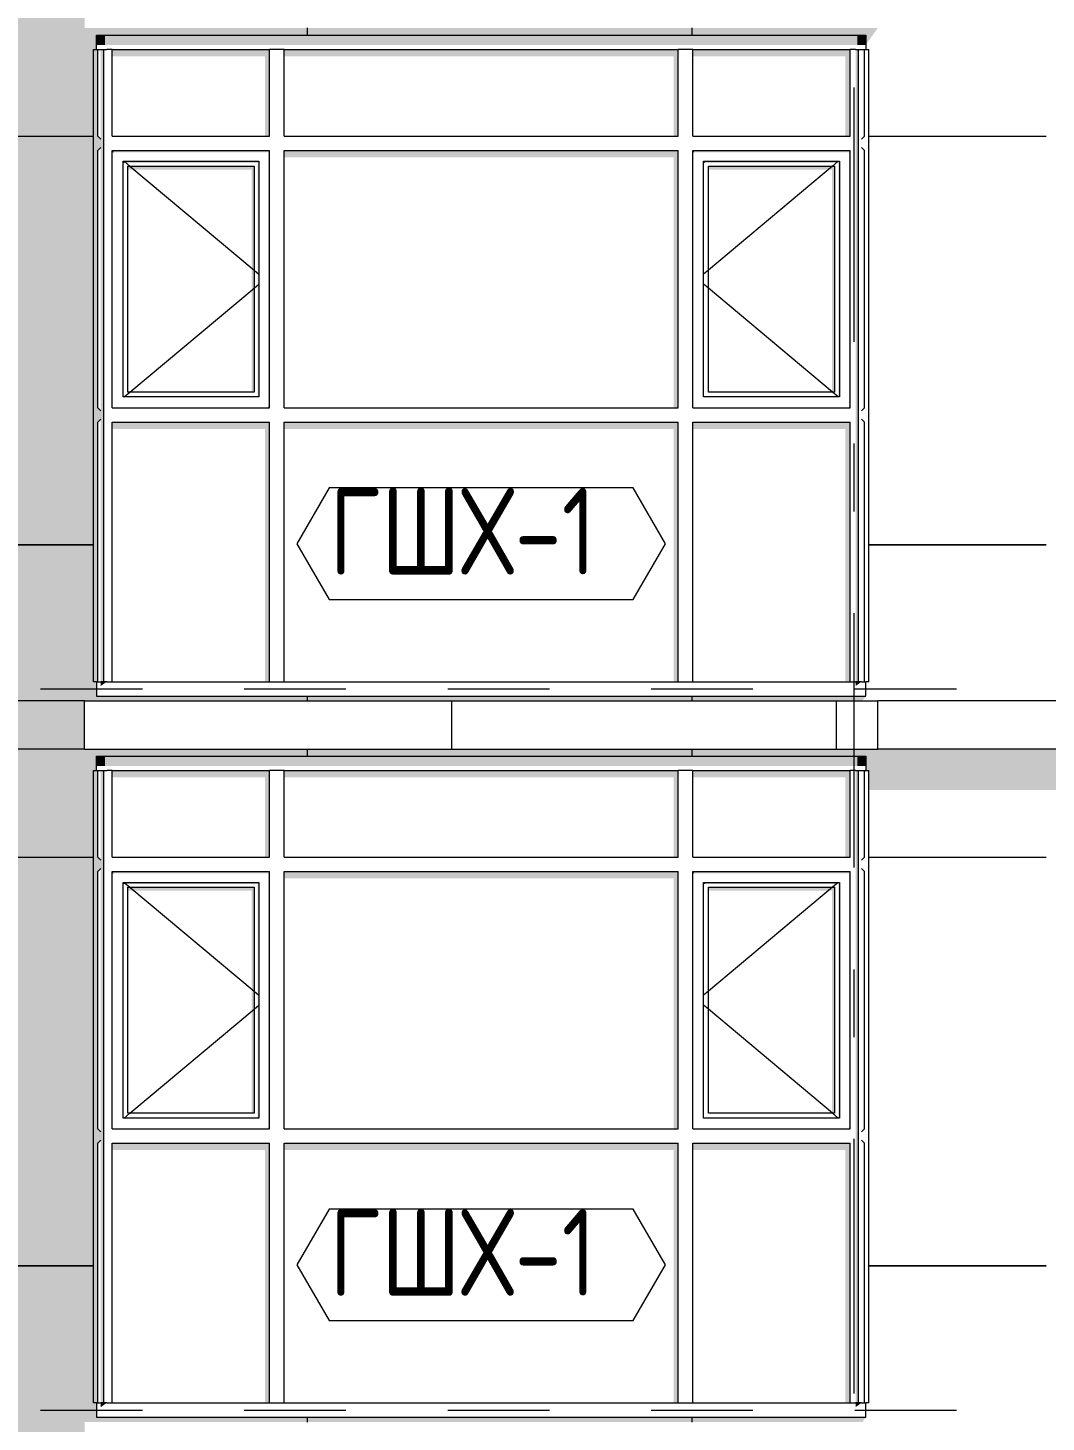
# Model space of a CAD drawing. Header units: millimetres. Extents: x 18162 to 7085488, y 72188 to 247925.
# Drawn here: x 5826573 to 5830809, y 142334 to 148134 of the extents above; entities that cross this region are included whole.
import ezdxf
from ezdxf.enums import TextEntityAlignment as Align

# ---------------------------------------------------------------- set-up
doc = ezdxf.new("R2010")
doc.units = ezdxf.units.MM
doc.header["$MEASUREMENT"] = 0
doc.linetypes.add('Dashed', pattern=[423.333333, 211.666667, -211.666667])
doc.linetypes.add('Double Dashed', pattern=[1093.611073, 529.166651, -211.666656, 141.111112, -211.666656])
for name, color, linetype in [('Finish - Wall', 7, 'Continuous'), ('Structural - Bearing', 7, 'Continuous'), ('Structural - Grid', 7, 'Continuous')]:
    doc.layers.add(name, color=color, linetype=linetype)
doc.styles.add('GENERATED_STYLE_3', font='', dxfattribs={"width": 0.8})
doc.styles.get('GENERATED_STYLE_3').set_extended_font_data('ISOCPEUR MON')
doc.dimstyles.new('GENERATED_STYLE__19', dxfattribs={"dimtxt": 440.00001, "dimasz": 228, "dimexe": 0.18, "dimexo": 31028.935828, "dimgap": 0, "dimtad": 1, "dimdec": 0, "dimzin": 0, "dimdsep": 46, "dimtxsty": 'GENERATED_STYLE_3', "dimblk": 'ARROWHEAD_2', "dimblk1": 'ARROWHEAD_2', "dimblk2": 'ARROWHEAD_2', "dimcen": 0.09, "dimclrd": 13, "dimclre": 13, "dimclrt": 13, "dimadec": 0, "dimazin": 0, "dimtfac": 1, "dimtdec": 4, "dimtmove": 0, "dimatfit": 3, "dimfxl": 1, "dimtolj": 1, "dimtzin": 0, "dimarcsym": 0})
doc.dimstyles.new('GENERATED_STYLE__21', dxfattribs={"dimtxt": 440.00001, "dimasz": 228, "dimexe": 0.18, "dimexo": 31149.347984, "dimgap": 0, "dimtad": 1, "dimdec": 0, "dimzin": 0, "dimdsep": 46, "dimtxsty": 'GENERATED_STYLE_3', "dimblk": 'ARROWHEAD_2', "dimblk1": 'ARROWHEAD_2', "dimblk2": 'ARROWHEAD_2', "dimcen": 0.09, "dimclrd": 13, "dimclre": 13, "dimclrt": 13, "dimadec": 0, "dimazin": 0, "dimtfac": 1, "dimtdec": 4, "dimtmove": 0, "dimatfit": 3, "dimfxl": 1, "dimtolj": 1, "dimtzin": 0, "dimarcsym": 0})

# ---------------------------------------------------------------- blocks, each defined once
blk = doc.blocks.new('*X2407', base_point=(5785635.3, 106384.1))
at = {"layer": 'Structural - Bearing', "color": 8, "linetype": 'Continuous', "lineweight": 13}
for p, q in [((5827735.3, 145134.1), (5827735.3, 145104.1)), ((5829335.3, 145134.1), (5829335.3, 145104.1)), ((5826135.3, 144684.1), (5826846.4, 144684.1)), ((5830071.2, 144684.1), (5830435.3, 144684.1)), ((5830435.3, 144684.1), (5830808.8, 144684.1)), ((5826135.3, 142984.1), (5826846.4, 142984.1)), ((5826846.4, 142984.1), (5826135.3, 142984.1)), ((5830071.2, 142984.1), (5830435.3, 142984.1)), ((5830435.3, 142984.1), (5830071.2, 142984.1)), ((5830808.8, 142984.1), (5830435.3, 142984.1)), ((5830435.3, 142984.1), (5830808.8, 142984.1)), ((5827735.3, 142354.1), (5827735.3, 142334.1)), ((5829335.3, 142354.1), (5829335.3, 142334.1))]:
    blk.add_line(p, q, dxfattribs=at)
blk = doc.blocks.new('*X2422', base_point=(5785635.3, 106384.1))
at = {"layer": 'Structural - Bearing', "color": 8, "linetype": 'Continuous', "lineweight": 13}
for p, q in [((5827735.3, 148134.1), (5827735.3, 148104.1)), ((5829335.3, 148134.1), (5829335.3, 148104.1)), ((5826135.3, 147684.1), (5826846.4, 147684.1)), ((5830071.2, 147684.1), (5830435.3, 147684.1)), ((5830435.3, 147684.1), (5830808.8, 147684.1)), ((5826135.3, 145984.1), (5826846.4, 145984.1)), ((5826846.4, 145984.1), (5826135.3, 145984.1)), ((5830071.2, 145984.1), (5830435.3, 145984.1)), ((5830435.3, 145984.1), (5830071.2, 145984.1)), ((5830808.8, 145984.1), (5830435.3, 145984.1)), ((5830435.3, 145984.1), (5830808.8, 145984.1)), ((5827735.3, 145354.1), (5827735.3, 145334.1)), ((5829335.3, 145354.1), (5829335.3, 145334.1))]:
    blk.add_line(p, q, dxfattribs=at)
blk = doc.blocks.new('*X2423', base_point=(5785635.3, 106384.1))
at = {"layer": 'Structural - Bearing', "color": 7, "linetype": 'Continuous', "lineweight": 9}
for p, q in [((5828335.3, 145334.1), (5828335.3, 145134.1)), ((5829935.3, 145334.1), (5829935.3, 145134.1))]:
    blk.add_line(p, q, dxfattribs=at)
blk = doc.blocks.new('*D2616', base_point=(5785635.3, 106384.1))
at = {"color": 12, "linetype": 'Continuous', "lineweight": 35}
for p, q in [((5838328.4, 142420.7), (5838628.4, 142247.5)), ((5838328.4, 142220.7), (5838628.4, 142047.5))]:
    blk.add_line(p, q, dxfattribs=at)
at = {"color": 13, "linetype": 'Continuous', "lineweight": 13}
for p, q in [((5838703.4, 142334.1), (5837187.8, 142334.1)), ((5838478.4, 142134.1), (5838478.4, 142334.1)), ((5838703.4, 142134.1), (5837187.8, 142134.1))]:
    blk.add_line(p, q, dxfattribs=at)
blk = doc.blocks.new('ARROWHEAD_2')
at = {"color": 0, "linetype": 'Continuous', "lineweight": 0}
for p, q in [((-0.378, -0.655), (0.378, 0.655)), ((0, 0), (-1, 0))]:
    blk.add_line(p, q, dxfattribs=at)
blk = doc.blocks.new('*D2617', base_point=(5785635.3, 106384.1))
at = {"color": 12, "linetype": 'Continuous', "lineweight": 35}
for p, q in [((5838328.4, 145220.7), (5838628.4, 145047.5)), ((5838328.4, 142420.7), (5838628.4, 142247.5))]:
    blk.add_line(p, q, dxfattribs=at)
at = {"color": 13, "linetype": 'Continuous', "lineweight": 13}
for p, q in [((5838703.4, 145134.1), (5837187.8, 145134.1)), ((5838478.4, 142334.1), (5838478.4, 145134.1)), ((5838703.4, 142334.1), (5837187.8, 142334.1))]:
    blk.add_line(p, q, dxfattribs=at)
at = {"color": 13, "lineweight": 13, "char_height": 440, "attachment_point": 7, "rotation": 90, "style": 'GENERATED_STYLE_3'}
for s, insert in [('\\A1;{\\pql;\\fISOCPEUR MON|b0|i0|c0|p0;\\W0.800000;2,800}', (5838605.9, 143549.6)), ('\\A1;{\\pql;\\fISOCPEUR MON|b0|i0|c0|p0;\\W0.800000;200}', (5838518.1, 142420.8))]:
    blk.add_mtext(s, dxfattribs=dict(at, insert=insert))
blk = doc.blocks.new('*D2618', base_point=(5785635.3, 106384.1))
at = {"color": 12, "linetype": 'Continuous', "lineweight": 35}
for p, q in [((5838328.4, 145420.7), (5838628.4, 145247.5)), ((5838328.4, 145220.7), (5838628.4, 145047.5))]:
    blk.add_line(p, q, dxfattribs=at)
at = {"color": 13, "linetype": 'Continuous', "lineweight": 13}
for p, q in [((5838703.4, 145334.1), (5837187.8, 145334.1)), ((5838478.4, 145134.1), (5838478.4, 145334.1)), ((5838703.4, 145134.1), (5837187.8, 145134.1))]:
    blk.add_line(p, q, dxfattribs=at)
blk = doc.blocks.new('*D2619', base_point=(5785635.3, 106384.1))
at = {"color": 12, "linetype": 'Continuous', "lineweight": 35}
for p, q in [((5838328.4, 148220.7), (5838628.4, 148047.5)), ((5838328.4, 145420.7), (5838628.4, 145247.5))]:
    blk.add_line(p, q, dxfattribs=at)
at = {"color": 13, "linetype": 'Continuous', "lineweight": 13}
for p, q in [((5838703.4, 148134.1), (5837187.8, 148134.1)), ((5838478.4, 145334.1), (5838478.4, 148134.1)), ((5838703.4, 145334.1), (5837187.8, 145334.1))]:
    blk.add_line(p, q, dxfattribs=at)
at = {"color": 13, "lineweight": 13, "char_height": 440, "attachment_point": 7, "rotation": 90, "style": 'GENERATED_STYLE_3'}
for s, insert in [('\\A1;{\\pql;\\fISOCPEUR MON|b0|i0|c0|p0;\\W0.800000;2,800}', (5838605.9, 146549.6)), ('\\A1;{\\pql;\\fISOCPEUR MON|b0|i0|c0|p0;\\W0.800000;200}', (5838518.1, 145420.8))]:
    blk.add_mtext(s, dxfattribs=dict(at, insert=insert))
blk = doc.blocks.new('*D2620', base_point=(5785635.3, 106384.1))
at = {"color": 12, "linetype": 'Continuous', "lineweight": 35}
for p, q in [((5838328.4, 148420.7), (5838628.4, 148247.5)), ((5838328.4, 148220.7), (5838628.4, 148047.5))]:
    blk.add_line(p, q, dxfattribs=at)
at = {"color": 13, "linetype": 'Continuous', "lineweight": 13}
for p, q in [((5838703.4, 148334.1), (5837187.8, 148334.1)), ((5838478.4, 148134.1), (5838478.4, 148334.1)), ((5838703.4, 148134.1), (5837187.8, 148134.1))]:
    blk.add_line(p, q, dxfattribs=at)
blk = doc.blocks.new('Label_231_3', base_point=(5828458.8, 142754.1))
at = {"color": 13, "linetype": 'Continuous', "lineweight": 13, "flags": 128}
blk.add_lwpolyline([(5827692.4, 142988.3), (5827826.5, 142756.1), (5829091.1, 142756.1), (5829225.2, 142988.3), (5829091.1, 143220.6), (5827826.5, 143220.6)], close=True, dxfattribs=at)
at = {"color": 13, "lineweight": 13, "insert": (5827826.5, 143219.9), "char_height": 360, "attachment_point": 1, "style": 'GENERATED_STYLE_3'}
blk.add_mtext('\\A1;{\\pql;\\pt0,253000;\\fISOCPEUR MON|b0|i0|c0|p0;\\W0.800000;ГШХ-1\\fISOCPEUR MON|b0|i0|c0|p0;\\W0.800000;\\A1{\\H.66x;\\S^  ;}\\fISOCPEUR MON|b0|i0|c0|p0;\\W0.800000;\\fISOCPEUR MON|b0|i0|c0|p0;\\W0.800000;\\A1{\\H.66x;\\S^  ;}\\fISOCPEUR MON|b0|i0|c0|p0;\\W0.800000; \\fISOCPEUR MON|b0|i0|c0|p0;\\W0.800000;\\fISOCPEUR MON|b0|i0|c0|p0;\\W0.800000;\\fISOCPEUR MON|b0|i0|c0|p0;\\W0.800000;\\fISOCPEUR MON|b0|i0|c0|p0;\\W0.800000;\\fISOCPEUR MON|b0|i0|c0|p0;\\W0.800000;\\fISOCPEUR MON|b0|i0|c0|p0;\\W0.800000;\\fISOCPEUR MON|b0|i0|c0|p0;\\W0.800000;\\fISOCPEUR MON|b0|i0|c0|p0;\\W0.800000;\\fISOCPEUR MON|b0|i0|c0|p0;\\W0.800000;\\fISOCPEUR MON|b0|i0|c0|p0;\\W0.800000;\\fISOCPEUR MON|b0|i0|c0|p0;\\W0.800000;\\fISOCPEUR MON|b0|i0|c0|p0;\\W0.800000;\\fISOCPEUR MON|b0|i0|c0|p0;\\W0.800000;\\fISOCPEUR MON|b0|i0|c0|p0;\\W0.800000;\\fISOCPEUR MON|b0|i0|c0|p0;\\W0.800000;\\fISOCPEUR MON|b0|i0|c0|p0;\\W0.800000;\\fISOCPEUR MON|b0|i0|c0|p0;\\W0.800000;\\fISOCPEUR MON|b0|i0|c0|p0;\\W0.800000;\\fISOCPEUR MON|b0|i0|c0|p0;\\W0.800000;\\fISOCPEUR MON|b0|i0|c0|p0;\\W0.800000;\\fISOCPEUR MON|b0|i0|c0|p0;\\W0.800000;\\fISOCPEUR MON|b0|i0|c0|p0;\\W0.800000;\\fISOCPEUR MON|b0|i0|c0|p0;\\W0.800000;\\fISOCPEUR MON|b0|i0|c0|p0;\\W0.800000;\\fISOCPEUR MON|b0|i0|c0|p0;\\W0.800000;\\fISOCPEUR MON|b0|i0|c0|p0;\\W0.800000;\\fISOCPEUR MON|b0|i0|c0|p0;\\W0.800000;\\fISOCPEUR MON|b0|i0|c0|p0;\\W0.800000;\\fISOCPEUR MON|b0|i0|c0|p0;\\W0.800000;\\fISOCPEUR MON|b0|i0|c0|p0;\\W0.800000;\\fISOCPEUR MON|b0|i0|c0|p0;\\W0.800000;\\fISOCPEUR MON|b0|i0|c0|p0;\\W0.800000;\\fISOCPEUR MON|b0|i0|c0|p0;\\W0.800000;\\fISOCPEUR MON|b0|i0|c0|p0;\\W0.800000;\\fISOCPEUR MON|b0|i0|c0|p0;\\W0.800000;\\fISOCPEUR MON|b0|i0|c0|p0;\\W0.800000;\\fISOCPEUR MON|b0|i0|c0|p0;\\W0.800000;\\fISOCPEUR MON|b0|i0|c0|p0;\\W0.800000;\\fISOCPEUR MON|b0|i0|c0|p0;\\W0.800000;\\fISOCPEUR MON|b0|i0|c0|p0;\\W0.800000;\\fISOCPEUR MON|b0|i0|c0|p0;\\W0.800000;\\fISOCPEUR MON|b0|i0|c0|p0;\\W0.800000;\\fISOCPEUR MON|b0|i0|c0|p0;\\W0.800000;}', dxfattribs=at)
blk = doc.blocks.new('Label_233_3', base_point=(5828458.8, 145754.1))
at = {"color": 13, "linetype": 'Continuous', "lineweight": 13, "flags": 128}
blk.add_lwpolyline([(5827692.4, 145988.3), (5827826.5, 145756.1), (5829091.1, 145756.1), (5829225.2, 145988.3), (5829091.1, 146220.6), (5827826.5, 146220.6)], close=True, dxfattribs=at)
at = {"color": 13, "lineweight": 13, "insert": (5827826.5, 146219.9), "char_height": 360, "attachment_point": 1, "style": 'GENERATED_STYLE_3'}
blk.add_mtext('\\A1;{\\pql;\\pt0,253000;\\fISOCPEUR MON|b0|i0|c0|p0;\\W0.800000;ГШХ-1\\fISOCPEUR MON|b0|i0|c0|p0;\\W0.800000;\\A1{\\H.66x;\\S^  ;}\\fISOCPEUR MON|b0|i0|c0|p0;\\W0.800000;\\fISOCPEUR MON|b0|i0|c0|p0;\\W0.800000;\\A1{\\H.66x;\\S^  ;}\\fISOCPEUR MON|b0|i0|c0|p0;\\W0.800000; \\fISOCPEUR MON|b0|i0|c0|p0;\\W0.800000;\\fISOCPEUR MON|b0|i0|c0|p0;\\W0.800000;\\fISOCPEUR MON|b0|i0|c0|p0;\\W0.800000;\\fISOCPEUR MON|b0|i0|c0|p0;\\W0.800000;\\fISOCPEUR MON|b0|i0|c0|p0;\\W0.800000;\\fISOCPEUR MON|b0|i0|c0|p0;\\W0.800000;\\fISOCPEUR MON|b0|i0|c0|p0;\\W0.800000;\\fISOCPEUR MON|b0|i0|c0|p0;\\W0.800000;\\fISOCPEUR MON|b0|i0|c0|p0;\\W0.800000;\\fISOCPEUR MON|b0|i0|c0|p0;\\W0.800000;\\fISOCPEUR MON|b0|i0|c0|p0;\\W0.800000;\\fISOCPEUR MON|b0|i0|c0|p0;\\W0.800000;\\fISOCPEUR MON|b0|i0|c0|p0;\\W0.800000;\\fISOCPEUR MON|b0|i0|c0|p0;\\W0.800000;\\fISOCPEUR MON|b0|i0|c0|p0;\\W0.800000;\\fISOCPEUR MON|b0|i0|c0|p0;\\W0.800000;\\fISOCPEUR MON|b0|i0|c0|p0;\\W0.800000;\\fISOCPEUR MON|b0|i0|c0|p0;\\W0.800000;\\fISOCPEUR MON|b0|i0|c0|p0;\\W0.800000;\\fISOCPEUR MON|b0|i0|c0|p0;\\W0.800000;\\fISOCPEUR MON|b0|i0|c0|p0;\\W0.800000;\\fISOCPEUR MON|b0|i0|c0|p0;\\W0.800000;\\fISOCPEUR MON|b0|i0|c0|p0;\\W0.800000;\\fISOCPEUR MON|b0|i0|c0|p0;\\W0.800000;\\fISOCPEUR MON|b0|i0|c0|p0;\\W0.800000;\\fISOCPEUR MON|b0|i0|c0|p0;\\W0.800000;\\fISOCPEUR MON|b0|i0|c0|p0;\\W0.800000;\\fISOCPEUR MON|b0|i0|c0|p0;\\W0.800000;\\fISOCPEUR MON|b0|i0|c0|p0;\\W0.800000;\\fISOCPEUR MON|b0|i0|c0|p0;\\W0.800000;\\fISOCPEUR MON|b0|i0|c0|p0;\\W0.800000;\\fISOCPEUR MON|b0|i0|c0|p0;\\W0.800000;\\fISOCPEUR MON|b0|i0|c0|p0;\\W0.800000;\\fISOCPEUR MON|b0|i0|c0|p0;\\W0.800000;\\fISOCPEUR MON|b0|i0|c0|p0;\\W0.800000;\\fISOCPEUR MON|b0|i0|c0|p0;\\W0.800000;\\fISOCPEUR MON|b0|i0|c0|p0;\\W0.800000;\\fISOCPEUR MON|b0|i0|c0|p0;\\W0.800000;\\fISOCPEUR MON|b0|i0|c0|p0;\\W0.800000;\\fISOCPEUR MON|b0|i0|c0|p0;\\W0.800000;\\fISOCPEUR MON|b0|i0|c0|p0;\\W0.800000;\\fISOCPEUR MON|b0|i0|c0|p0;\\W0.800000;\\fISOCPEUR MON|b0|i0|c0|p0;\\W0.800000;}', dxfattribs=at)
blk = doc.blocks.new('Standard grid marker[378]_3', base_point=(5830008.8, 166384.1))
at = {"layer": 'Structural - Grid', "color": 13, "linetype": 'Double Dashed', "lineweight": 13, "ltscale": 2}
blk.add_line((5830008.8, 165384.1), (5830008.8, 100884.1), dxfattribs=at)
at = {"layer": 'Structural - Grid', "color": 13, "lineweight": 13, "style": 'GENERATED_STYLE_3'}
blk.add_attdef('AC_MarkerText_1', text='', height=500, rotation=360, dxfattribs=at).set_placement((5830008.8, 99534.1), align=Align.TOP_CENTER)

msp = doc.modelspace()

# ---------------------------------------------------------------- hatches: boundary and pattern name
at = {"layer": 'Finish - Wall', "linetype": 'Continuous', "lineweight": 0}
for points in [[(5826858.8, 148104.1), (5826858.8, 148063.4), (5826893.8, 148063.4), (5826893.8, 148104.1)], [(5826893.8, 148104.1), (5826893.8, 148063.4), (5827608.8, 148063.4), (5827608.8, 148104.1)], [(5827608.8, 148104.1), (5827608.8, 148063.4), (5829308.8, 148063.4), (5829308.8, 148104.1)], [(5829308.8, 148104.1), (5829308.8, 148063.4), (5830023.8, 148063.4), (5830023.8, 148104.1)], [(5830058.8, 148104.1), (5830023.8, 148104.1), (5830023.8, 148063.4), (5830058.8, 148063.4)], [(5826846.4, 148044.1), (5826846.4, 147654.1), (5826888.8, 147654.1), (5826888.8, 148044.1), (5826876.4, 148044.1), (5826876.4, 147671.5), (5826863.8, 147684.1), (5826863.8, 148044.1)], [(5826923.8, 148044.1), (5826923.8, 148015.8), (5827558.8, 148015.8), (5827558.8, 147684.1), (5827578.8, 147684.1), (5827578.8, 148044.1)], [(5827638.8, 148015.8), (5829258.8, 148015.8), (5829258.8, 147684.1), (5829278.8, 147684.1), (5829278.8, 148044.1), (5827638.8, 148044.1)], [(5829338.8, 148015.8), (5829973.8, 148015.8), (5829973.8, 147684.1), (5829993.8, 147684.1), (5829993.8, 148044.1), (5829338.8, 148044.1)], [(5830016.4, 147654.1), (5830028.8, 147654.1), (5830028.8, 148044.1), (5830016.4, 148044.1)], [(5830053.8, 148044.1), (5830053.8, 148037), (5830058.8, 148044.1)], [(5830053.8, 147684.1), (5830041.2, 147671.5), (5830047.5, 147675.2)], [(5827578.8, 147624.1), (5826923.8, 147624.1), (5826930.9, 147617), (5827571.8, 147617)], [(5826930.9, 147617), (5826923.8, 147624.1), (5826923.8, 147617)], [(5827571.8, 147617), (5827573.8, 147617), (5827573.8, 146559.1), (5827578.8, 146554.1), (5827578.8, 147624.1)], [(5827638.8, 147624.1), (5827638.8, 147595.8), (5829258.8, 147595.8), (5829258.8, 146554.1), (5829278.8, 146554.1), (5829278.8, 147624.1)], [(5829338.8, 147624.1), (5829345.9, 147617), (5829986.8, 147617), (5829993.8, 147624.1)], [(5829338.8, 147624.1), (5829338.8, 147617), (5829345.9, 147617)], [(5829986.8, 147617), (5829988.8, 147617), (5829988.8, 146559.1), (5829993.8, 146554.1), (5829993.8, 147624.1)], [(5830016.4, 146524.1), (5830028.8, 146524.1), (5830028.8, 147654.1), (5830016.4, 147654.1)], [(5826968.8, 147572), (5826975.9, 147572), (5826968.8, 147579.1)], [(5826968.8, 147579.1), (5826975.9, 147572), (5827526.8, 147572), (5827533.8, 147579.1)], [(5827513.8, 147559.1), (5826988.8, 147559.1), (5826988.8, 147544.9), (5827503.8, 147544.9), (5827503.8, 146619.1), (5827513.8, 146619.1)], [(5827533.8, 147579.1), (5827526.8, 147572), (5827528.8, 147572), (5827528.8, 146604.1), (5827533.8, 146599.1)], [(5829390.9, 147572), (5829383.8, 147579.1), (5829383.8, 147572)], [(5829383.8, 147579.1), (5829390.9, 147572), (5829941.8, 147572), (5829948.8, 147579.1)], [(5829928.8, 147559.1), (5829403.8, 147559.1), (5829403.8, 147544.9), (5829918.8, 147544.9), (5829918.8, 146619.1), (5829928.8, 146619.1)], [(5829941.8, 147572), (5829943.8, 147572), (5829943.8, 146604.1), (5829948.8, 146599.1), (5829948.8, 147579.1)], [(5827528.8, 146599.1), (5827533.8, 146599.1), (5827528.8, 146604.1)], [(5829943.8, 146599.1), (5829948.8, 146599.1), (5829943.8, 146604.1)], [(5826846.4, 146524.1), (5826846.4, 145414.1), (5826863.8, 145414.1), (5826863.8, 146494.1), (5826876.4, 146506.6), (5826876.4, 145414.1), (5826888.8, 145414.1), (5826888.8, 146524.1)], [(5827573.8, 146554.1), (5827578.8, 146554.1), (5827573.8, 146559.1)], [(5829988.8, 146554.1), (5829993.8, 146554.1), (5829988.8, 146559.1)], [(5830016.4, 145414.1), (5830028.8, 145414.1), (5830028.8, 146524.1), (5830016.4, 146524.1)], [(5830041.2, 146541.5), (5830047.5, 146545.2), (5830053.8, 146554.1)], [(5826923.8, 146494.1), (5826923.8, 146465.8), (5827558.8, 146465.8), (5827558.8, 145414.1), (5827578.8, 145414.1), (5827578.8, 146494.1)], [(5829278.8, 146494.1), (5827638.8, 146494.1), (5827638.8, 146465.8), (5829258.8, 146465.8), (5829258.8, 145414.1), (5829278.8, 145414.1)], [(5829338.8, 146465.8), (5829973.8, 146465.8), (5829973.8, 145414.1), (5829993.8, 145414.1), (5829993.8, 146494.1), (5829338.8, 146494.1)], [(5826876.4, 145396.5), (5826893.8, 145408.8), (5826893.8, 145414.1), (5826876.4, 145414.1)], [(5826893.8, 145414.1), (5826893.8, 145408.8), (5826901.2, 145414.1)], [(5830016.4, 145396.5), (5830023.8, 145401.7), (5830023.8, 145414.1), (5830016.4, 145414.1)], [(5830041.2, 145414.1), (5830023.8, 145414.1), (5830023.8, 145401.7)], [(5826858.8, 145104.1), (5826858.8, 145063.4), (5826893.8, 145063.4), (5826893.8, 145104.1)], [(5826893.8, 145104.1), (5826893.8, 145063.4), (5827608.8, 145063.4), (5827608.8, 145104.1)], [(5827608.8, 145104.1), (5827608.8, 145063.4), (5829308.8, 145063.4), (5829308.8, 145104.1)], [(5829308.8, 145104.1), (5829308.8, 145063.4), (5830023.8, 145063.4), (5830023.8, 145104.1)], [(5830058.8, 145104.1), (5830023.8, 145104.1), (5830023.8, 145063.4), (5830058.8, 145063.4)], [(5826846.4, 144654.1), (5826888.8, 144654.1), (5826888.8, 145044.1), (5826876.4, 145044.1), (5826876.4, 144671.5), (5826863.8, 144684.1), (5826863.8, 145044.1), (5826846.4, 145044.1)], [(5826923.8, 145044.1), (5826923.8, 145015.8), (5827558.8, 145015.8), (5827558.8, 144684.1), (5827578.8, 144684.1), (5827578.8, 145044.1)], [(5827638.8, 145044.1), (5827638.8, 145015.8), (5829258.8, 145015.8), (5829258.8, 144684.1), (5829278.8, 144684.1), (5829278.8, 145044.1)], [(5829338.8, 145044.1), (5829338.8, 145015.8), (5829973.8, 145015.8), (5829973.8, 144684.1), (5829993.8, 144684.1), (5829993.8, 145044.1)], [(5830016.4, 144654.1), (5830028.8, 144654.1), (5830028.8, 145044.1), (5830016.4, 145044.1)], [(5830053.8, 145037), (5830058.8, 145044.1), (5830053.8, 145044.1)], [(5830016.4, 143524.1), (5830028.8, 143524.1), (5830028.8, 144654.1), (5830016.4, 144654.1)], [(5830053.8, 144684.1), (5830041.2, 144671.5), (5830047.5, 144675.2)], [(5827578.8, 144624.1), (5826923.8, 144624.1), (5826930.9, 144617), (5827571.8, 144617)], [(5826930.9, 144617), (5826923.8, 144624.1), (5826923.8, 144617)], [(5827571.8, 144617), (5827573.8, 144617), (5827573.8, 143559.1), (5827578.8, 143554.1), (5827578.8, 144624.1)], [(5827638.8, 144624.1), (5827638.8, 144595.8), (5829258.8, 144595.8), (5829258.8, 143554.1), (5829278.8, 143554.1), (5829278.8, 144624.1)], [(5829338.8, 144624.1), (5829345.9, 144617), (5829986.8, 144617), (5829993.8, 144624.1)], [(5829338.8, 144624.1), (5829338.8, 144617), (5829345.9, 144617)], [(5829986.8, 144617), (5829988.8, 144617), (5829988.8, 143559.1), (5829993.8, 143554.1), (5829993.8, 144624.1)], [(5826968.8, 144572), (5826975.9, 144572), (5826968.8, 144579.1)], [(5826968.8, 144579.1), (5826975.9, 144572), (5827526.8, 144572), (5827533.8, 144579.1)], [(5827513.8, 144559.1), (5826988.8, 144559.1), (5826988.8, 144544.9), (5827503.8, 144544.9), (5827503.8, 143619.1), (5827513.8, 143619.1)], [(5827533.8, 144579.1), (5827526.8, 144572), (5827528.8, 144572), (5827528.8, 143604.1), (5827533.8, 143599.1)], [(5829390.9, 144572), (5829383.8, 144579.1), (5829383.8, 144572)], [(5829383.8, 144579.1), (5829390.9, 144572), (5829941.8, 144572), (5829948.8, 144579.1)], [(5829928.8, 144559.1), (5829403.8, 144559.1), (5829403.8, 144544.9), (5829918.8, 144544.9), (5829918.8, 143619.1), (5829928.8, 143619.1)], [(5829941.8, 144572), (5829943.8, 144572), (5829943.8, 143604.1), (5829948.8, 143599.1), (5829948.8, 144579.1)], [(5827528.8, 143599.1), (5827533.8, 143599.1), (5827528.8, 143604.1)], [(5827573.8, 143554.1), (5827578.8, 143554.1), (5827573.8, 143559.1)], [(5829943.8, 143599.1), (5829948.8, 143599.1), (5829943.8, 143604.1)], [(5829988.8, 143554.1), (5829993.8, 143554.1), (5829988.8, 143559.1)], [(5830041.2, 143541.5), (5830047.5, 143545.2), (5830053.8, 143554.1)], [(5826846.4, 143524.1), (5826846.4, 142414.1), (5826863.8, 142414.1), (5826863.8, 143494.1), (5826876.4, 143506.6), (5826876.4, 142414.1), (5826888.8, 142414.1), (5826888.8, 143524.1)], [(5826923.8, 143494.1), (5826923.8, 143465.8), (5827558.8, 143465.8), (5827558.8, 142414.1), (5827578.8, 142414.1), (5827578.8, 143494.1)], [(5827638.8, 143494.1), (5827638.8, 143465.8), (5829258.8, 143465.8), (5829258.8, 142414.1), (5829278.8, 142414.1), (5829278.8, 143494.1)], [(5829338.8, 143494.1), (5829338.8, 143465.8), (5829973.8, 143465.8), (5829973.8, 142414.1), (5829993.8, 142414.1), (5829993.8, 143494.1)], [(5830016.4, 142414.1), (5830028.8, 142414.1), (5830028.8, 143524.1), (5830016.4, 143524.1)], [(5826876.4, 142396.5), (5826893.8, 142408.8), (5826893.8, 142414.1), (5826876.4, 142414.1)], [(5826893.8, 142414.1), (5826893.8, 142408.8), (5826901.2, 142414.1)], [(5830016.4, 142396.5), (5830023.8, 142401.7), (5830023.8, 142414.1), (5830016.4, 142414.1)], [(5830041.2, 142414.1), (5830023.8, 142414.1), (5830023.8, 142401.7)]]:
    msp.add_hatch(color=49, dxfattribs=at).paths.add_polyline_path(points)
h = msp.add_hatch(color=49, dxfattribs=at)
h.paths.add_polyline_path([(5826846.4, 147654.1), (5826846.4, 146524.1), (5826888.8, 146524.1), (5826888.8, 147654.1)])
h.paths.add_polyline_path([(5826876.4, 146541.5), (5826863.8, 146554.1), (5826863.8, 147624.1), (5826876.4, 147636.6)], flags=0)
h = msp.add_hatch(color=49, dxfattribs=at)
h.paths.add_polyline_path([(5826888.8, 144654.1), (5826846.4, 144654.1), (5826846.4, 143524.1), (5826888.8, 143524.1)])
h.paths.add_polyline_path([(5826863.8, 144624.1), (5826876.4, 144636.6), (5826876.4, 143541.5), (5826863.8, 143554.1)], flags=0)
at = {"layer": 'Structural - Bearing', "linetype": 'Continuous', "lineweight": 0}
for points in [[(5825576.4, 145803.4), (5825563.8, 145785.6), (5825563.8, 145334.1), (5830044.7, 145334.1), (5830058.8, 145354.1), (5826858.8, 145354.1), (5826858.8, 145414.1), (5826846.4, 145414.1), (5826846.4, 148044.1), (5826858.8, 148044.1), (5826858.8, 148104.1), (5830058.8, 148104.1), (5830058.8, 148063.4), (5830108.8, 148134.1), (5826808.8, 148134.1), (5826808.8, 148284.1), (5825563.8, 148284.1), (5825563.8, 147715.6), (5825576.4, 147703), (5825576.4, 147684.1), (5825908.8, 147684.1), (5825908.8, 145984.1), (5825563.8, 145984.1), (5825563.8, 145845.6), (5825576.4, 145833)], [(5825684.1, 145134.1), (5826808.8, 145134.1), (5826808.8, 145334.1), (5825684.1, 145334.1)], [(5817058.8, 145104.1), (5820558.8, 145104.1), (5820558.8, 145044.1), (5820578.3, 145044.1), (5820578.3, 144964), (5825563.8, 144964), (5825563.8, 144715.6), (5825576.4, 144703), (5825576.4, 144684.1), (5825908.8, 144684.1), (5825908.8, 142984.1), (5825563.8, 142984.1), (5825563.8, 142845.6), (5825576.4, 142833), (5825576.4, 142803.4), (5825563.8, 142785.6), (5825563.8, 142284.1), (5826808.8, 142284.1), (5826808.8, 142334.1), (5830044.7, 142334.1), (5830058.8, 142354.1), (5826858.8, 142354.1), (5826858.8, 142414.1), (5826846.4, 142414.1), (5826846.4, 145044.1), (5826858.8, 145044.1), (5826858.8, 145104.1), (5830058.8, 145104.1), (5830058.8, 145044.1), (5830071.2, 145044.1), (5830071.2, 144964), (5832063.8, 144964), (5832063.8, 144715.6), (5832076.4, 144703), (5832076.4, 144684.1), (5832408.8, 144684.1), (5832408.8, 142984.1), (5832063.8, 142984.1), (5832063.8, 142845.6), (5832076.4, 142833), (5832076.4, 142803.4), (5832063.8, 142785.6), (5832063.8, 142284.1), (5833308.8, 142284.1), (5833308.8, 142334.1), (5836544.7, 142334.1), (5836558.8, 142354.1), (5833358.8, 142354.1), (5833358.8, 142414.1), (5833346.4, 142414.1), (5833346.4, 145044.1), (5833358.8, 145044.1), (5833358.8, 145104.1), (5836558.8, 145104.1), (5836558.8, 145044.1), (5836571.2, 145044.1), (5836571.2, 144964), (5836858.1, 144964), (5836858.8, 144964.9), (5836858.8, 145134.1), (5835838.8, 145134.1), (5822269.6, 145134.1), (5819816.7, 145134.1), (5817058.8, 145134.1)]]:
    msp.add_hatch(color=49, dxfattribs=at).paths.add_polyline_path(points)

# ---------------------------------------------------------------- linework, layer by layer
at = {"color": 8, "linetype": 'Dashed', "lineweight": 13, "ltscale": 2}
for p, q in [((5800379.4, 145384.1), (5841359.8, 145384.1)), ((5800379.4, 142384.1), (5841359.8, 142384.1))]:
    msp.add_line(p, q, dxfattribs=at)
at = {"layer": 'Finish - Wall', "color": 7, "linetype": 'Continuous', "lineweight": 9}
for p, q in [((5826858.8, 148044.1), (5826858.8, 148104.1)), ((5826858.8, 148104.1), (5826893.8, 148104.1)), ((5826893.8, 148104.1), (5827608.8, 148104.1)), ((5827608.8, 148104.1), (5829308.8, 148104.1)), ((5829308.8, 148104.1), (5830023.8, 148104.1)), ((5830023.8, 148104.1), (5830058.8, 148104.1)), ((5830058.8, 148104.1), (5830058.8, 148044.1)), ((5826846.4, 148044.1), (5826858.8, 148044.1)), ((5826846.4, 147654.1), (5826846.4, 148044.1)), ((5826858.8, 148044.1), (5826863.8, 148044.1)), ((5826863.8, 148044.1), (5826876.4, 148044.1)), ((5826863.8, 147684.1), (5826863.8, 148044.1)), ((5826876.4, 148044.1), (5826888.8, 148044.1)), ((5826888.8, 148044.1), (5826901.2, 148044.1)), ((5826888.8, 147654.1), (5826888.8, 148044.1)), ((5826923.8, 148044.1), (5826901.2, 148044.1)), ((5826923.8, 148044.1), (5827578.8, 148044.1)), ((5826923.8, 147684.1), (5826923.8, 148044.1)), ((5827638.8, 148044.1), (5827578.8, 148044.1)), ((5827578.8, 147684.1), (5827578.8, 148044.1)), ((5827638.8, 148044.1), (5829278.8, 148044.1)), ((5827638.8, 147684.1), (5827638.8, 148044.1)), ((5829338.8, 148044.1), (5829278.8, 148044.1)), ((5829278.8, 147684.1), (5829278.8, 148044.1)), ((5829338.8, 148044.1), (5829993.8, 148044.1)), ((5829338.8, 147684.1), (5829338.8, 148044.1)), ((5830016.4, 148044.1), (5829993.8, 148044.1)), ((5829993.8, 147684.1), (5829993.8, 148044.1)), ((5830016.4, 148044.1), (5830028.8, 148044.1)), ((5830028.8, 148044.1), (5830041.2, 148044.1)), ((5830028.8, 147654.1), (5830028.8, 148044.1)), ((5830041.2, 148044.1), (5830053.8, 148044.1)), ((5830053.8, 148044.1), (5830058.8, 148044.1)), ((5830053.8, 147684.1), (5830053.8, 148044.1)), ((5830058.8, 148044.1), (5830071.2, 148044.1)), ((5830071.2, 147654.1), (5830071.2, 148044.1)), ((5826863.8, 147684.1), (5826876.4, 147671.5)), ((5826923.8, 147684.1), (5827578.8, 147684.1)), ((5827638.8, 147684.1), (5829278.8, 147684.1)), ((5829338.8, 147684.1), (5829993.8, 147684.1)), ((5830041.2, 147671.5), (5830053.8, 147684.1)), ((5826846.4, 146524.1), (5826846.4, 147654.1)), ((5826876.4, 147636.6), (5826863.8, 147624.1)), ((5826863.8, 146554.1), (5826863.8, 147624.1)), ((5826888.8, 146524.1), (5826888.8, 147654.1)), ((5826923.8, 146554.1), (5826923.8, 147624.1)), ((5826923.8, 147624.1), (5827578.8, 147624.1)), ((5827578.8, 146554.1), (5827578.8, 147624.1)), ((5827638.8, 146554.1), (5827638.8, 147624.1)), ((5827638.8, 147624.1), (5829278.8, 147624.1)), ((5829278.8, 146554.1), (5829278.8, 147624.1)), ((5829338.8, 146554.1), (5829338.8, 147624.1)), ((5829338.8, 147624.1), (5829993.8, 147624.1)), ((5829993.8, 146554.1), (5829993.8, 147624.1)), ((5830028.8, 146524.1), (5830028.8, 147654.1)), ((5830053.8, 147624.1), (5830041.2, 147636.6)), ((5830053.8, 146554.1), (5830053.8, 147624.1)), ((5830071.2, 146524.1), (5830071.2, 147654.1)), ((5826968.8, 146599.1), (5826968.8, 147579.1)), ((5826968.8, 147579.1), (5827533.8, 147579.1)), ((5826973.7, 147579.1), (5826997.6, 147559.1)), ((5826988.8, 147559.1), (5827513.8, 147559.1)), ((5826988.8, 146619.1), (5826988.8, 147559.1)), ((5826997.6, 147559.1), (5827513.8, 147126.7)), ((5827513.8, 147559.1), (5827513.8, 146619.1)), ((5827533.8, 147579.1), (5827533.8, 146599.1)), ((5829383.8, 146599.1), (5829383.8, 147579.1)), ((5829383.8, 147579.1), (5829948.8, 147579.1)), ((5829403.8, 147559.1), (5829928.8, 147559.1)), ((5829920.1, 147559.1), (5829403.8, 147126.7)), ((5829403.8, 146619.1), (5829403.8, 147559.1)), ((5829944, 147579.1), (5829920.1, 147559.1)), ((5829928.8, 147559.1), (5829928.8, 146619.1)), ((5829948.8, 147579.1), (5829948.8, 146599.1)), ((5827513.8, 147126.7), (5827533.8, 147110)), ((5829403.8, 147126.7), (5829383.8, 147110)), ((5826997.6, 146619.1), (5827513.8, 147051.4)), ((5827513.8, 147051.4), (5827533.8, 147068.1)), ((5829403.8, 147051.4), (5829383.8, 147068.1)), ((5829920.1, 146619.1), (5829403.8, 147051.4)), ((5827533.8, 146599.1), (5826968.8, 146599.1)), ((5826973.7, 146599.1), (5826997.6, 146619.1)), ((5827513.8, 146619.1), (5826988.8, 146619.1)), ((5829948.8, 146599.1), (5829383.8, 146599.1)), ((5829928.8, 146619.1), (5829403.8, 146619.1)), ((5829944, 146599.1), (5829920.1, 146619.1)), ((5826846.4, 145414.1), (5826846.4, 146524.1)), ((5826863.8, 146554.1), (5826876.4, 146541.5)), ((5826888.8, 145414.1), (5826888.8, 146524.1)), ((5826923.8, 146554.1), (5827578.8, 146554.1)), ((5827638.8, 146554.1), (5829278.8, 146554.1)), ((5829338.8, 146554.1), (5829993.8, 146554.1)), ((5830028.8, 145414.1), (5830028.8, 146524.1)), ((5830041.2, 146541.5), (5830053.8, 146554.1)), ((5830071.2, 145414.1), (5830071.2, 146524.1)), ((5826876.4, 146506.6), (5826863.8, 146494.1)), ((5826863.8, 145414.1), (5826863.8, 146494.1)), ((5826923.8, 145414.1), (5826923.8, 146494.1)), ((5826923.8, 146494.1), (5827578.8, 146494.1)), ((5827578.8, 145414.1), (5827578.8, 146494.1)), ((5827638.8, 145414.1), (5827638.8, 146494.1)), ((5827638.8, 146494.1), (5829278.8, 146494.1)), ((5829278.8, 145414.1), (5829278.8, 146494.1)), ((5829338.8, 145414.1), (5829338.8, 146494.1)), ((5829338.8, 146494.1), (5829993.8, 146494.1)), ((5829993.8, 145414.1), (5829993.8, 146494.1)), ((5830053.8, 146494.1), (5830041.2, 146506.6)), ((5830053.8, 145414.1), (5830053.8, 146494.1)), ((5826858.8, 145414.1), (5826846.4, 145414.1)), ((5826858.8, 145414.1), (5826863.8, 145414.1)), ((5826858.8, 145414.1), (5826858.8, 145354.1)), ((5826863.8, 145414.1), (5826876.4, 145414.1)), ((5826888.8, 145414.1), (5826876.4, 145414.1)), ((5826901.2, 145414.1), (5826888.8, 145414.1)), ((5826901.2, 145414.1), (5826923.8, 145414.1)), ((5826923.8, 145414.1), (5827578.8, 145414.1)), ((5827578.8, 145414.1), (5827638.8, 145414.1)), ((5827638.8, 145414.1), (5829278.8, 145414.1)), ((5829278.8, 145414.1), (5829338.8, 145414.1)), ((5829338.8, 145414.1), (5829993.8, 145414.1)), ((5829993.8, 145414.1), (5830016.4, 145414.1)), ((5830028.8, 145414.1), (5830016.4, 145414.1)), ((5830041.2, 145414.1), (5830028.8, 145414.1)), ((5830041.2, 145414.1), (5830053.8, 145414.1)), ((5830053.8, 145414.1), (5830058.8, 145414.1)), ((5830058.8, 145354.1), (5830058.8, 145414.1)), ((5830071.2, 145414.1), (5830058.8, 145414.1)), ((5826858.8, 145354.1), (5826893.8, 145354.1)), ((5826893.8, 145354.1), (5827608.8, 145354.1)), ((5827608.8, 145354.1), (5829308.8, 145354.1)), ((5829308.8, 145354.1), (5830023.8, 145354.1)), ((5830023.8, 145354.1), (5830058.8, 145354.1)), ((5826858.8, 145044.1), (5826858.8, 145104.1)), ((5826858.8, 145104.1), (5826893.8, 145104.1)), ((5826893.8, 145104.1), (5827608.8, 145104.1)), ((5827608.8, 145104.1), (5829308.8, 145104.1)), ((5829308.8, 145104.1), (5830023.8, 145104.1)), ((5830023.8, 145104.1), (5830058.8, 145104.1)), ((5830058.8, 145104.1), (5830058.8, 145044.1)), ((5826846.4, 145044.1), (5826858.8, 145044.1)), ((5826846.4, 144654.1), (5826846.4, 145044.1)), ((5826858.8, 145044.1), (5826863.8, 145044.1)), ((5826863.8, 145044.1), (5826876.4, 145044.1)), ((5826863.8, 144684.1), (5826863.8, 145044.1)), ((5826876.4, 145044.1), (5826888.8, 145044.1)), ((5826888.8, 145044.1), (5826901.2, 145044.1)), ((5826888.8, 144654.1), (5826888.8, 145044.1)), ((5826923.8, 145044.1), (5826901.2, 145044.1)), ((5826923.8, 145044.1), (5827578.8, 145044.1)), ((5826923.8, 144684.1), (5826923.8, 145044.1)), ((5827638.8, 145044.1), (5827578.8, 145044.1)), ((5827578.8, 144684.1), (5827578.8, 145044.1)), ((5827638.8, 145044.1), (5829278.8, 145044.1)), ((5827638.8, 144684.1), (5827638.8, 145044.1)), ((5829338.8, 145044.1), (5829278.8, 145044.1)), ((5829278.8, 144684.1), (5829278.8, 145044.1)), ((5829338.8, 145044.1), (5829993.8, 145044.1)), ((5829338.8, 144684.1), (5829338.8, 145044.1)), ((5830016.4, 145044.1), (5829993.8, 145044.1)), ((5829993.8, 144684.1), (5829993.8, 145044.1)), ((5830016.4, 145044.1), (5830028.8, 145044.1)), ((5830028.8, 145044.1), (5830041.2, 145044.1)), ((5830028.8, 144654.1), (5830028.8, 145044.1)), ((5830041.2, 145044.1), (5830053.8, 145044.1)), ((5830053.8, 145044.1), (5830058.8, 145044.1)), ((5830053.8, 144684.1), (5830053.8, 145044.1)), ((5830058.8, 145044.1), (5830071.2, 145044.1)), ((5830071.2, 144654.1), (5830071.2, 145044.1)), ((5826846.4, 143524.1), (5826846.4, 144654.1)), ((5826863.8, 144684.1), (5826876.4, 144671.5)), ((5826888.8, 143524.1), (5826888.8, 144654.1)), ((5826923.8, 144684.1), (5827578.8, 144684.1)), ((5827638.8, 144684.1), (5829278.8, 144684.1)), ((5829338.8, 144684.1), (5829993.8, 144684.1)), ((5830028.8, 143524.1), (5830028.8, 144654.1)), ((5830041.2, 144671.5), (5830053.8, 144684.1)), ((5830071.2, 143524.1), (5830071.2, 144654.1)), ((5826876.4, 144636.6), (5826863.8, 144624.1)), ((5826863.8, 143554.1), (5826863.8, 144624.1)), ((5826923.8, 143554.1), (5826923.8, 144624.1)), ((5826923.8, 144624.1), (5827578.8, 144624.1)), ((5827578.8, 143554.1), (5827578.8, 144624.1)), ((5827638.8, 143554.1), (5827638.8, 144624.1)), ((5827638.8, 144624.1), (5829278.8, 144624.1)), ((5829278.8, 143554.1), (5829278.8, 144624.1)), ((5829338.8, 143554.1), (5829338.8, 144624.1)), ((5829338.8, 144624.1), (5829993.8, 144624.1)), ((5829993.8, 143554.1), (5829993.8, 144624.1)), ((5830053.8, 144624.1), (5830041.2, 144636.6)), ((5830053.8, 143554.1), (5830053.8, 144624.1)), ((5826968.8, 143599.1), (5826968.8, 144579.1)), ((5826968.8, 144579.1), (5827533.8, 144579.1)), ((5826973.7, 144579.1), (5826997.6, 144559.1)), ((5826988.8, 144559.1), (5827513.8, 144559.1)), ((5826988.8, 143619.1), (5826988.8, 144559.1)), ((5826997.6, 144559.1), (5827513.8, 144126.7)), ((5827513.8, 144559.1), (5827513.8, 143619.1)), ((5827533.8, 144579.1), (5827533.8, 143599.1)), ((5829383.8, 143599.1), (5829383.8, 144579.1)), ((5829383.8, 144579.1), (5829948.8, 144579.1)), ((5829403.8, 144559.1), (5829928.8, 144559.1)), ((5829920.1, 144559.1), (5829403.8, 144126.7)), ((5829403.8, 143619.1), (5829403.8, 144559.1)), ((5829944, 144579.1), (5829920.1, 144559.1)), ((5829928.8, 144559.1), (5829928.8, 143619.1)), ((5829948.8, 144579.1), (5829948.8, 143599.1)), ((5827513.8, 144126.7), (5827533.8, 144110)), ((5829403.8, 144126.7), (5829383.8, 144110)), ((5826997.6, 143619.1), (5827513.8, 144051.4)), ((5827513.8, 144051.4), (5827533.8, 144068.1)), ((5829403.8, 144051.4), (5829383.8, 144068.1)), ((5829920.1, 143619.1), (5829403.8, 144051.4)), ((5826973.7, 143599.1), (5826997.6, 143619.1)), ((5827513.8, 143619.1), (5826988.8, 143619.1)), ((5829928.8, 143619.1), (5829403.8, 143619.1)), ((5829944, 143599.1), (5829920.1, 143619.1)), ((5826863.8, 143554.1), (5826876.4, 143541.5)), ((5826923.8, 143554.1), (5827578.8, 143554.1)), ((5827533.8, 143599.1), (5826968.8, 143599.1)), ((5827638.8, 143554.1), (5829278.8, 143554.1)), ((5829338.8, 143554.1), (5829993.8, 143554.1)), ((5829948.8, 143599.1), (5829383.8, 143599.1)), ((5830041.2, 143541.5), (5830053.8, 143554.1)), ((5826846.4, 142414.1), (5826846.4, 143524.1)), ((5826876.4, 143506.6), (5826863.8, 143494.1)), ((5826863.8, 142414.1), (5826863.8, 143494.1)), ((5826888.8, 142414.1), (5826888.8, 143524.1)), ((5826923.8, 142414.1), (5826923.8, 143494.1)), ((5826923.8, 143494.1), (5827578.8, 143494.1)), ((5827578.8, 142414.1), (5827578.8, 143494.1)), ((5827638.8, 142414.1), (5827638.8, 143494.1)), ((5827638.8, 143494.1), (5829278.8, 143494.1)), ((5829278.8, 142414.1), (5829278.8, 143494.1)), ((5829338.8, 142414.1), (5829338.8, 143494.1)), ((5829338.8, 143494.1), (5829993.8, 143494.1)), ((5829993.8, 142414.1), (5829993.8, 143494.1)), ((5830028.8, 142414.1), (5830028.8, 143524.1)), ((5830053.8, 143494.1), (5830041.2, 143506.6)), ((5830053.8, 142414.1), (5830053.8, 143494.1)), ((5830071.2, 142414.1), (5830071.2, 143524.1)), ((5826858.8, 142414.1), (5826846.4, 142414.1)), ((5826858.8, 142414.1), (5826863.8, 142414.1)), ((5826858.8, 142414.1), (5826858.8, 142354.1)), ((5826863.8, 142414.1), (5826876.4, 142414.1)), ((5826888.8, 142414.1), (5826876.4, 142414.1)), ((5826901.2, 142414.1), (5826888.8, 142414.1)), ((5826901.2, 142414.1), (5826923.8, 142414.1)), ((5826923.8, 142414.1), (5827578.8, 142414.1)), ((5827578.8, 142414.1), (5827638.8, 142414.1)), ((5827638.8, 142414.1), (5829278.8, 142414.1)), ((5829278.8, 142414.1), (5829338.8, 142414.1)), ((5829338.8, 142414.1), (5829993.8, 142414.1)), ((5829993.8, 142414.1), (5830016.4, 142414.1)), ((5830028.8, 142414.1), (5830016.4, 142414.1)), ((5830041.2, 142414.1), (5830028.8, 142414.1)), ((5830041.2, 142414.1), (5830053.8, 142414.1)), ((5830053.8, 142414.1), (5830058.8, 142414.1)), ((5830058.8, 142354.1), (5830058.8, 142414.1)), ((5830071.2, 142414.1), (5830058.8, 142414.1)), ((5826858.8, 142354.1), (5826893.8, 142354.1)), ((5826893.8, 142354.1), (5827608.8, 142354.1)), ((5827608.8, 142354.1), (5829308.8, 142354.1)), ((5829308.8, 142354.1), (5830023.8, 142354.1)), ((5830023.8, 142354.1), (5830058.8, 142354.1))]:
    msp.add_line(p, q, dxfattribs=at)
at = {"layer": 'Structural - Bearing', "color": 7, "linetype": 'Continuous', "lineweight": 13}
for p, q in [((5826808.8, 145334.1), (5820608.8, 145334.1)), ((5826808.8, 145134.1), (5826808.8, 145334.1)), ((5826808.8, 145334.1), (5830108.8, 145334.1)), ((5833308.8, 145334.1), (5830108.8, 145334.1)), ((5830108.8, 145134.1), (5830108.8, 145334.1)), ((5826808.8, 145134.1), (5820608.8, 145134.1)), ((5826808.8, 145134.1), (5830108.8, 145134.1)), ((5833308.8, 145134.1), (5830108.8, 145134.1))]:
    msp.add_line(p, q, dxfattribs=at)

# ---------------------------------------------------------------- block references
at = {"color": 12, "linetype": 'Continuous', "lineweight": 13}
for name, p in [('Label_233_3', (5828458.8, 145754.1)), ('Label_231_3', (5828458.8, 142754.1))]:
    msp.add_blockref(name, p, dxfattribs=at)
at = {"layer": 'Structural - Bearing', "lineweight": 0}
for name in ['*X2422', '*X2423', '*X2407']:
    msp.add_blockref(name, (5785635.3, 106384.1), dxfattribs=at)
at = {"layer": 'Structural - Grid', "color": 13, "linetype": 'Continuous', "lineweight": 13}
msp.add_blockref('Standard grid marker[378]_3', (5830008.8, 166384.1), dxfattribs=at)

# ---------------------------------------------------------------- dimensions: what is measured, and where the dimension line sits
at = {"color": 13, "linetype": 'Continuous', "lineweight": 13}
for base, p1, p2, dimstyle, picture, middle in [((5838478.4, 148334.1), (5805483.8, 148134.1), (5805483.8, 148334.1), 'GENERATED_STYLE__19', '*D2620', (5838170.4, 148923)), ((5838478.4, 148134.1), (5805423.6, 145334.1), (5805483.8, 148134.1), 'GENERATED_STYLE__19', '*D2619', (5838170.4, 147286.7)), ((5838478.4, 145334.1), (5805423.6, 145134.1), (5805423.6, 145334.1), 'GENERATED_STYLE__21', '*D2618', (5838170.4, 145923)), ((5838478.4, 145134.1), (5805483.8, 142334.1), (5805423.6, 145134.1), 'GENERATED_STYLE__21', '*D2617', (5838170.4, 144286.7)), ((5838478.4, 142334.1), (5805483.8, 142134.1), (5805483.8, 142334.1), 'GENERATED_STYLE__19', '*D2616', (5838170.4, 142923))]:
    dim = msp.add_linear_dim(base=base, p1=p1, p2=p2, angle=90, dimstyle=dimstyle, dxfattribs=at)
    dim.commit()
    dim.dimension.update_dxf_attribs({"geometry": picture, "text_midpoint": middle, "dimtype": 160, "text_rotation": 90})

doc.saveas('drawing.dxf')
